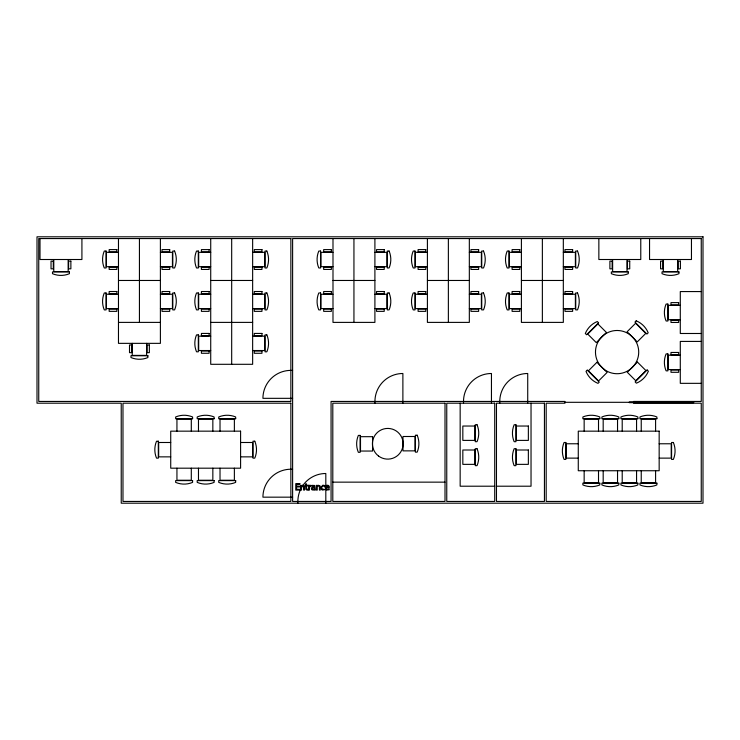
<?xml version="1.0" encoding="UTF-8"?>
<svg xmlns="http://www.w3.org/2000/svg" width="740" height="740" viewBox="0 0 740 740"><rect width="100%" height="100%" fill="white"/><g stroke="black" fill="none" stroke-linecap="round" stroke-linejoin="round"><path stroke-width="1.11" d="M118.474 252.331L106.421 252.331L106.421 266.687L118.474 266.687M160.395 252.331L172.439 252.331L172.439 266.687L160.395 266.687M210.724 252.331L198.681 252.331L198.681 266.687L210.724 266.687M252.645 252.331L264.698 252.331L264.698 266.687L252.645 266.687M332.991 252.331L320.938 252.331L320.938 266.687L332.991 266.687M374.903 252.331L386.955 252.331L386.955 266.687L374.903 266.687M427.406 252.331L415.353 252.331L415.353 266.687L427.406 266.687M469.327 252.331L481.379 252.331L481.379 266.687L469.327 266.687M521.404 252.331L509.351 252.331L509.351 266.687L521.404 266.687M563.325 252.331L575.378 252.331L575.378 266.687L563.325 266.687M118.474 280.469L160.395 280.469M210.724 280.469L252.645 280.469M332.991 280.469L374.903 280.469M427.406 280.469L469.327 280.469M521.404 280.469L563.325 280.469M701.252 291.569L680.291 291.569L680.291 333.49L701.252 333.49M118.474 294.252L106.421 294.252L106.421 308.608L118.474 308.608M160.395 294.252L172.439 294.252L172.439 308.608L160.395 308.608M210.724 294.252L198.681 294.252L198.681 308.608L210.724 308.608M252.645 294.252L264.698 294.252L264.698 308.608L252.645 308.608M332.991 294.252L320.938 294.252L320.938 308.608L332.991 308.608M374.903 294.252L386.955 294.252L386.955 308.608L374.903 308.608M427.406 294.252L415.353 294.252L415.353 308.608L427.406 308.608M469.327 294.252L481.379 294.252L481.379 308.608L469.327 308.608M521.404 294.252L509.351 294.252L509.351 308.608L521.404 308.608M563.325 294.252L575.378 294.252L575.378 308.608L563.325 308.608M680.291 305.352L668.248 305.352L668.248 319.708L680.291 319.708M118.474 322.39L160.395 322.39M210.724 322.39L252.645 322.39M210.724 336.173L198.681 336.173L198.681 350.529L210.724 350.529M252.645 336.173L264.698 336.173L264.698 350.529L252.645 350.529M701.252 341.418L680.291 341.418L680.291 383.339L701.252 383.339M680.291 355.2L668.248 355.2L668.248 369.556L680.291 369.556M292.614 370.389L290.866 370.389A27.944 27.944 0 0 0 262.922 398.333L292.614 398.333M564.971 402.31L633.523 402.31M170.727 442.492L158.674 442.492L158.674 456.858L170.727 456.858M240.593 442.492L252.645 442.492L252.645 456.858L240.593 456.858M578.273 443.769L566.22 443.769L566.22 458.125L578.273 458.125M659.164 443.769L671.217 443.769L671.217 458.125L659.164 458.125M292.614 469.225L290.866 469.225A27.944 27.944 0 0 0 262.922 497.169L292.614 497.169M332.806 482.147L445.008 482.147M494.718 486.208L460.16 486.208L460.16 403.189M496.466 486.208L531.033 486.208L531.033 403.189M691.456 238.558L691.456 259.509L649.544 259.509L649.544 238.558M677.673 259.509L677.673 271.562L663.318 271.562L663.318 259.509M655.594 431.161L655.594 419.108L641.238 419.108L641.238 431.161M655.594 470.742L655.594 482.795L641.238 482.795L641.238 470.742M640.775 238.558L640.775 259.509L598.854 259.509L598.854 238.558M636.567 431.161L636.567 419.108L622.211 419.108L622.211 431.161M636.567 470.742L636.567 482.795L622.211 482.795L622.211 470.742M626.993 259.509L626.993 271.562L612.637 271.562L612.637 259.509M617.539 431.161L617.539 419.108L603.183 419.108L603.183 431.161M617.539 470.742L617.539 482.795L603.183 482.795L603.183 470.742M598.512 431.161L598.512 419.108L584.156 419.108L584.156 431.161M598.512 470.742L598.512 482.795L584.156 482.795L584.156 470.742M563.325 238.558L563.325 322.39L521.404 322.39L521.404 238.558M542.365 238.558L542.365 322.39M527.722 403.189L527.722 373.496A27.944 27.944 0 0 0 499.777 401.441L499.777 403.189M491.452 403.189L491.452 373.496A27.944 27.944 0 0 0 463.508 401.441L463.508 403.189M469.327 238.558L469.327 322.39L427.406 322.39L427.406 238.558M448.366 238.558L448.366 322.39M402.884 403.189L402.884 373.496A27.944 27.944 0 0 0 374.94 401.441L374.94 403.189M374.903 238.558L374.903 322.39L332.991 322.39L332.991 238.558M353.942 238.558L353.942 322.39M325.813 503.191L325.813 473.498A27.944 27.944 0 0 0 297.868 501.443L297.868 503.191M252.645 238.558L252.645 364.302L210.724 364.302L210.724 238.558M234.376 431.161L234.376 419.108L220.021 419.108L220.021 431.161M234.376 468.189L234.376 480.241L220.021 480.241L220.021 468.189M231.685 238.558L231.685 364.302M212.843 431.161L212.843 419.108L198.477 419.108L198.477 431.161M212.843 468.189L212.843 480.241L198.477 480.241L198.477 468.189M191.299 431.161L191.299 419.108L176.943 419.108L176.943 431.161M191.299 468.189L191.299 480.241L176.943 480.241L176.943 468.189M160.395 238.558L160.395 343.351L118.474 343.351L118.474 238.558M146.613 343.351L146.613 355.394L132.256 355.394L132.256 343.351M139.435 238.558L139.435 322.39M81.918 238.558L81.918 259.509L40.006 259.509L40.006 238.558M68.145 259.509L68.145 271.562L53.789 271.562L53.789 259.509M325.184 487.142L325.507 489.196L326.553 490.046L329.235 489.797L329.235 488.909L326.904 489.38A1.341 1.341 0 0 1 326.211 488.807L325.979 487.762L329.328 487.762C330.151 484.755 325.341 484.173 325.184 487.142M321.095 487.087L321.419 489.233A1.869 1.869 0 0 0 322.4 490.046C329.189 489.094 318.367 490.37 322.733 485.967L324.74 486.43L324.74 485.514L322.844 485.19L321.095 487.087M311.503 488.224C310.726 490.953 314.407 489.63 314.491 490.093L315.305 490.093L314.778 485.496L311.845 485.357L311.845 486.189L313.779 485.893L314.491 486.911L312.336 487.272L311.503 488.224M312.345 488.308L312.53 489.27L313.575 489.436L314.491 488.899L314.491 487.558L312.345 488.308M326.1 486.596L325.979 487.133L328.532 487.133L327.894 485.893L326.1 486.596M598.567 322.769L586.589 334.748L585.322 333.49A21.821 21.821 0 0 1 597.3 321.512L598.567 322.769M597.911 323.944L587.754 334.091L596.283 342.611L606.43 332.464L597.911 323.944M636.215 320.827L634.948 322.085L646.927 334.064L648.194 332.806A21.821 21.821 0 0 0 636.215 320.827M587.264 370.139L586.006 371.397A21.821 21.821 0 0 0 597.985 383.375L599.243 382.118L587.264 370.139M635.605 323.26L627.085 331.779L637.232 341.926L645.761 333.407L635.605 323.26M596.958 362.267L588.439 370.796L598.586 380.943L607.115 372.424L596.958 362.267M637.418 362.082L627.27 372.239L635.79 380.758L645.946 370.611L637.418 362.082M647.112 369.954L635.133 381.933L636.391 383.19A21.821 21.821 0 0 0 648.379 371.212L647.112 369.954M309.709 486.411L309.413 490.093L308.599 490.093L308.599 485.255L309.413 485.255L309.413 485.977C311.114 484.154 311.91 486.522 309.709 486.411M302.216 485.292L301.495 485.791L300.68 485.255L300.68 490.093L301.495 490.093L301.495 486.485L302.752 485.893L303.641 486.716L303.668 490.093L304.482 490.093L304.26 485.856L302.216 485.292M317.978 485.292L317.257 485.791L316.443 485.255L316.443 490.093L317.257 490.093L317.257 486.485L318.514 485.893L319.403 486.716L319.43 490.093L320.244 490.093L320.022 485.856L317.978 485.292M307.942 489.316L306.61 489.168L306.499 485.93L307.997 485.93L307.997 485.255L306.499 485.255L306.499 483.868L305.685 483.868L305.13 485.93L305.685 485.93L305.777 489.325L307.091 490.185L307.997 490.046L307.942 489.316M703 236.809L37 236.809L37 403.189L121.231 403.189L121.231 503.191L703 503.191L703 236.809M290.866 238.558L38.748 238.558L38.748 401.441L290.866 401.441L290.866 238.558M701.252 238.558L292.614 238.558L292.614 501.443L331.067 501.443L331.067 401.441L564.971 401.441L564.971 403.189L546.185 403.189L546.185 501.443L701.252 501.443L701.252 403.189L633.523 403.189L633.523 401.441L701.252 401.441L701.252 238.558M116.846 249.602L109.168 249.602L109.168 251.868L116.846 251.868L116.846 249.602M169.701 249.602L162.014 249.602L162.014 251.868L169.701 251.868L169.701 249.602M209.106 249.602L201.419 249.602L201.419 251.868L209.106 251.868L209.106 249.602M261.951 249.602L254.273 249.602L254.273 251.868L261.951 251.868L261.951 249.602M331.363 249.602L323.676 249.602L323.676 251.868L331.363 251.868L331.363 249.602M384.217 249.602L376.531 249.602L376.531 251.868L384.217 251.868L384.217 249.602M425.778 249.602L418.1 249.602L418.1 251.868L425.778 251.868L425.778 249.602M478.632 249.602L470.945 249.602L470.945 251.868L478.632 251.868L478.632 249.602M519.785 249.602L512.099 249.602L512.099 251.868L519.785 251.868L519.785 249.602M572.63 249.602L564.953 249.602L564.953 251.868L572.63 251.868L572.63 249.602M106.061 251.045L104.275 251.045A21.821 21.821 0 0 0 104.275 267.982L106.061 267.982L106.061 251.045M174.594 251.045L172.809 251.045L172.809 267.982L174.594 267.982A21.821 21.821 0 0 0 174.594 251.045M198.311 251.045L196.526 251.045A21.821 21.821 0 0 0 196.526 267.982L198.311 267.982L198.311 251.045M266.844 251.045L265.059 251.045L265.059 267.982L266.844 267.982A21.821 21.821 0 0 0 266.844 251.045M320.568 251.045L318.792 251.045A21.821 21.821 0 0 0 318.792 267.982L320.568 267.982L320.568 251.045M389.101 251.045L387.325 251.045L387.325 267.982L389.101 267.982A21.821 21.821 0 0 0 389.101 251.045M414.992 251.045L413.207 251.045A21.821 21.821 0 0 0 413.207 267.982L414.992 267.982L414.992 251.045M483.525 251.045L481.74 251.045L481.74 267.982L483.525 267.982A21.821 21.821 0 0 0 483.525 251.045M508.99 251.045L507.205 251.045A21.821 21.821 0 0 0 507.205 267.982L508.99 267.982L508.99 251.045M577.524 251.045L575.739 251.045L575.739 267.982L577.524 267.982A21.821 21.821 0 0 0 577.524 251.045M53.308 261.137L51.032 261.137L51.032 268.824L53.308 268.824L53.308 261.137M70.874 261.137L68.607 261.137L68.607 268.824L70.874 268.824L70.874 261.137M612.156 261.137L609.89 261.137L609.89 268.824L612.156 268.824L612.156 261.137M629.731 261.137L627.455 261.137L627.455 268.824L629.731 268.824L629.731 261.137M662.846 261.137L660.57 261.137L660.57 268.824L662.846 268.824L662.846 261.137M680.412 261.137L678.145 261.137L678.145 268.824L680.412 268.824L680.412 261.137M116.846 267.168L109.168 267.168L109.168 269.443L116.846 269.443L116.846 267.168M169.701 267.168L162.014 267.168L162.014 269.443L169.701 269.443L169.701 267.168M209.106 267.168L201.419 267.168L201.419 269.443L209.106 269.443L209.106 267.168M261.951 267.168L254.273 267.168L254.273 269.443L261.951 269.443L261.951 267.168M331.363 267.168L323.676 267.168L323.676 269.443L331.363 269.443L331.363 267.168M384.217 267.168L376.531 267.168L376.531 269.443L384.217 269.443L384.217 267.168M425.778 267.168L418.1 267.168L418.1 269.443L425.778 269.443L425.778 267.168M478.632 267.168L470.945 267.168L470.945 269.443L478.632 269.443L478.632 267.168M519.785 267.168L512.099 267.168L512.099 269.443L519.785 269.443L519.785 267.168M572.63 267.168L564.953 267.168L564.953 269.443L572.63 269.443L572.63 267.168M69.431 271.932L52.494 271.932L52.494 273.707A21.821 21.821 0 0 0 69.431 273.707L69.431 271.932M628.288 271.932L611.342 271.932L611.342 273.707A21.821 21.821 0 0 0 628.288 273.707L628.288 271.932M678.969 271.932L662.032 271.932L662.032 273.707A21.821 21.821 0 0 0 678.969 273.707L678.969 271.932M116.846 291.514L109.168 291.514L109.168 293.789L116.846 293.789L116.846 291.514M169.701 291.514L162.014 291.514L162.014 293.789L169.701 293.789L169.701 291.514M209.106 291.514L201.419 291.514L201.419 293.789L209.106 293.789L209.106 291.514M261.951 291.514L254.273 291.514L254.273 293.789L261.951 293.789L261.951 291.514M331.363 291.514L323.676 291.514L323.676 293.789L331.363 293.789L331.363 291.514M384.217 291.514L376.531 291.514L376.531 293.789L384.217 293.789L384.217 291.514M425.778 291.514L418.1 291.514L418.1 293.789L425.778 293.789L425.778 291.514M478.632 291.514L470.945 291.514L470.945 293.789L478.632 293.789L478.632 291.514M519.785 291.514L512.099 291.514L512.099 293.789L519.785 293.789L519.785 291.514M572.63 291.514L564.953 291.514L564.953 293.789L572.63 293.789L572.63 291.514M106.061 292.957L104.275 292.957A21.821 21.821 0 0 0 104.275 309.903L106.061 309.903L106.061 292.957M174.594 292.957L172.809 292.957L172.809 309.903L174.594 309.903A21.821 21.821 0 0 0 174.594 292.957M198.311 292.957L196.526 292.957A21.821 21.821 0 0 0 196.526 309.903L198.311 309.903L198.311 292.957M266.844 292.957L265.059 292.957L265.059 309.903L266.844 309.903A21.821 21.821 0 0 0 266.844 292.957M320.568 292.957L318.792 292.957A21.821 21.821 0 0 0 318.792 309.903L320.568 309.903L320.568 292.957M389.101 292.957L387.325 292.957L387.325 309.903L389.101 309.903A21.821 21.821 0 0 0 389.101 292.957M414.992 292.957L413.207 292.957A21.821 21.821 0 0 0 413.207 309.903L414.992 309.903L414.992 292.957M483.525 292.957L481.74 292.957L481.74 309.903L483.525 309.903A21.821 21.821 0 0 0 483.525 292.957M508.99 292.957L507.205 292.957A21.821 21.821 0 0 0 507.205 309.903L508.99 309.903L508.99 292.957M577.524 292.957L575.739 292.957L575.739 309.903L577.524 309.903A21.821 21.821 0 0 0 577.524 292.957M678.673 302.614L670.986 302.614L670.986 304.889L678.673 304.889L678.673 302.614M667.878 304.057L666.093 304.057A21.821 21.821 0 0 0 666.093 321.003L667.878 321.003L667.878 304.057M116.846 309.089L109.168 309.089L109.168 311.355L116.846 311.355L116.846 309.089M169.701 309.089L162.014 309.089L162.014 311.355L169.701 311.355L169.701 309.089M209.106 309.089L201.419 309.089L201.419 311.355L209.106 311.355L209.106 309.089M261.951 309.089L254.273 309.089L254.273 311.355L261.951 311.355L261.951 309.089M331.363 309.089L323.676 309.089L323.676 311.355L331.363 311.355L331.363 309.089M384.217 309.089L376.531 309.089L376.531 311.355L384.217 311.355L384.217 309.089M425.778 309.089L418.1 309.089L418.1 311.355L425.778 311.355L425.778 309.089M478.632 309.089L470.945 309.089L470.945 311.355L478.632 311.355L478.632 309.089M519.785 309.089L512.099 309.089L512.099 311.355L519.785 311.355L519.785 309.089M572.63 309.089L564.953 309.089L564.953 311.355L572.63 311.355L572.63 309.089M678.673 320.189L670.986 320.189L670.986 322.455L678.673 322.455L678.673 320.189M209.106 333.435L201.419 333.435L201.419 335.701L209.106 335.701L209.106 333.435M261.951 333.435L254.273 333.435L254.273 335.701L261.951 335.701L261.951 333.435M198.311 334.878L196.526 334.878A21.821 21.821 0 0 0 196.526 351.815L198.311 351.815L198.311 334.878M266.844 334.878L265.059 334.878L265.059 351.815L266.844 351.815A21.821 21.821 0 0 0 266.844 334.878M131.776 344.97L129.509 344.97L129.509 352.656L131.776 352.656L131.776 344.97M149.351 344.97L147.075 344.97L147.075 352.656L149.351 352.656L149.351 344.97M209.106 351L201.419 351L201.419 353.276L209.106 353.276L209.106 351M261.951 351L254.273 351L254.273 353.276L261.951 353.276L261.951 351M678.673 352.462L670.986 352.462L670.986 354.738L678.673 354.738L678.673 352.462M667.878 353.905L666.093 353.905A21.821 21.821 0 0 0 666.093 370.851L667.878 370.851L667.878 353.905M147.907 355.764L130.962 355.764L130.962 357.55A21.821 21.821 0 0 0 147.907 357.55L147.907 355.764M678.673 370.037L670.986 370.037L670.986 372.303L678.673 372.303L678.673 370.037M693.658 401.986L629.315 401.986L629.315 402.662L693.658 402.662L693.658 401.986M290.866 403.189L122.979 403.189L122.979 501.443L290.866 501.443L290.866 403.189M445.008 403.189L332.806 403.189L332.806 501.443L445.008 501.443L445.008 403.189M494.718 403.189L446.757 403.189L446.757 501.443L494.718 501.443L494.718 403.189M544.437 403.189L496.466 403.189L496.466 501.443L544.437 501.443L544.437 403.189M192.594 418.738L175.648 418.738L175.648 416.962A21.821 21.821 0 0 1 192.594 416.962L192.594 418.738M214.128 418.738L197.192 418.738L197.192 416.962A21.821 21.821 0 0 1 214.128 416.962L214.128 418.738M235.672 418.738L218.726 418.738L218.726 416.962A21.821 21.821 0 0 1 235.672 416.962L235.672 418.738M599.807 418.738L582.87 418.738L582.87 416.962A21.821 21.821 0 0 1 599.807 416.962L599.807 418.738M618.834 418.738L601.888 418.738L601.888 416.962A21.821 21.821 0 0 1 618.834 416.962L618.834 418.738M637.862 418.738L620.916 418.738L620.916 416.962A21.821 21.821 0 0 1 637.862 416.962L637.862 418.738M656.889 418.738L639.943 418.738L639.943 416.962A21.821 21.821 0 0 1 656.889 416.962L656.889 418.738M477.032 424.742L475.256 424.742L475.256 441.688L477.032 441.688A21.821 21.821 0 0 0 477.032 424.742M515.937 424.742L514.152 424.742A21.821 21.821 0 0 0 514.152 441.688L515.937 441.688L515.937 424.742M474.886 426.036L462.833 426.036L462.833 440.393L474.886 440.393L474.886 426.036M528.36 426.036L516.307 426.036L516.307 440.393L528.36 440.393L528.36 426.036M240.593 431.161L170.727 431.161L170.727 468.189L240.593 468.189L240.593 431.161M659.164 431.161L578.273 431.161L578.273 470.742L659.164 470.742L659.164 431.161M417.184 435.213L415.399 435.213L415.399 452.149L417.184 452.149A21.821 21.821 0 0 0 417.184 435.213M360.13 435.398L358.354 435.398A21.821 21.821 0 0 0 358.354 452.334L360.13 452.334L360.13 435.398M415.038 436.498L402.986 436.498L402.986 450.864L415.038 450.864L415.038 436.498M372.553 436.683L360.5 436.683L360.5 451.049L372.553 451.049L372.553 436.683M158.314 441.207L156.529 441.207A21.821 21.821 0 0 0 156.529 458.143L158.314 458.143L158.314 441.207M254.791 441.207L253.006 441.207L253.006 458.143L254.791 458.143A21.821 21.821 0 0 0 254.791 441.207M565.85 442.483L564.074 442.483A21.821 21.821 0 0 0 564.074 459.42L565.85 459.42L565.85 442.483M673.363 442.483L671.587 442.483L671.587 459.42L673.363 459.42A21.821 21.821 0 0 0 673.363 442.483M477.032 448.708L475.256 448.708L475.256 465.654L477.032 465.654A21.821 21.821 0 0 0 477.032 448.708M515.937 448.708L514.152 448.708A21.821 21.821 0 0 0 514.152 465.654L515.937 465.654L515.937 448.708M474.886 450.003L462.833 450.003L462.833 464.359L474.886 464.359L474.886 450.003M528.36 450.003L516.307 450.003L516.307 464.359L528.36 464.359L528.36 450.003M192.594 480.612L175.648 480.612L175.648 482.388A21.821 21.821 0 0 0 192.594 482.388L192.594 480.612M214.128 480.612L197.192 480.612L197.192 482.388A21.821 21.821 0 0 0 214.128 482.388L214.128 480.612M235.672 480.612L218.726 480.612L218.726 482.388A21.821 21.821 0 0 0 235.672 482.388L235.672 480.612M599.807 483.155L582.87 483.155L582.87 484.941A21.821 21.821 0 0 0 599.807 484.941L599.807 483.155M618.834 483.155L601.888 483.155L601.888 484.941A21.821 21.821 0 0 0 618.834 484.941L618.834 483.155M637.862 483.155L620.916 483.155L620.916 484.941A21.821 21.821 0 0 0 637.862 484.941L637.862 483.155M656.889 483.155L639.943 483.155L639.943 484.941A21.821 21.821 0 0 0 656.889 484.941L656.889 483.155M299.802 483.646L295.769 483.646L295.769 490.093L299.802 490.093L299.802 489.334L296.629 489.334L296.629 486.938L299.589 486.938L299.589 486.171L296.629 486.171L296.629 484.404L299.802 484.404L299.802 483.646M378.501 456.007A15.346 15.346 0 0 0 402.995 445.684A15.346 15.346 0 0 0 381.812 429.625A15.346 15.346 0 0 0 378.501 456.007M604.043 369.334A21.617 21.617 0 0 0 638.546 354.793A21.617 21.617 0 0 0 608.706 332.177A21.617 21.617 0 0 0 604.043 369.334"/></g></svg>
